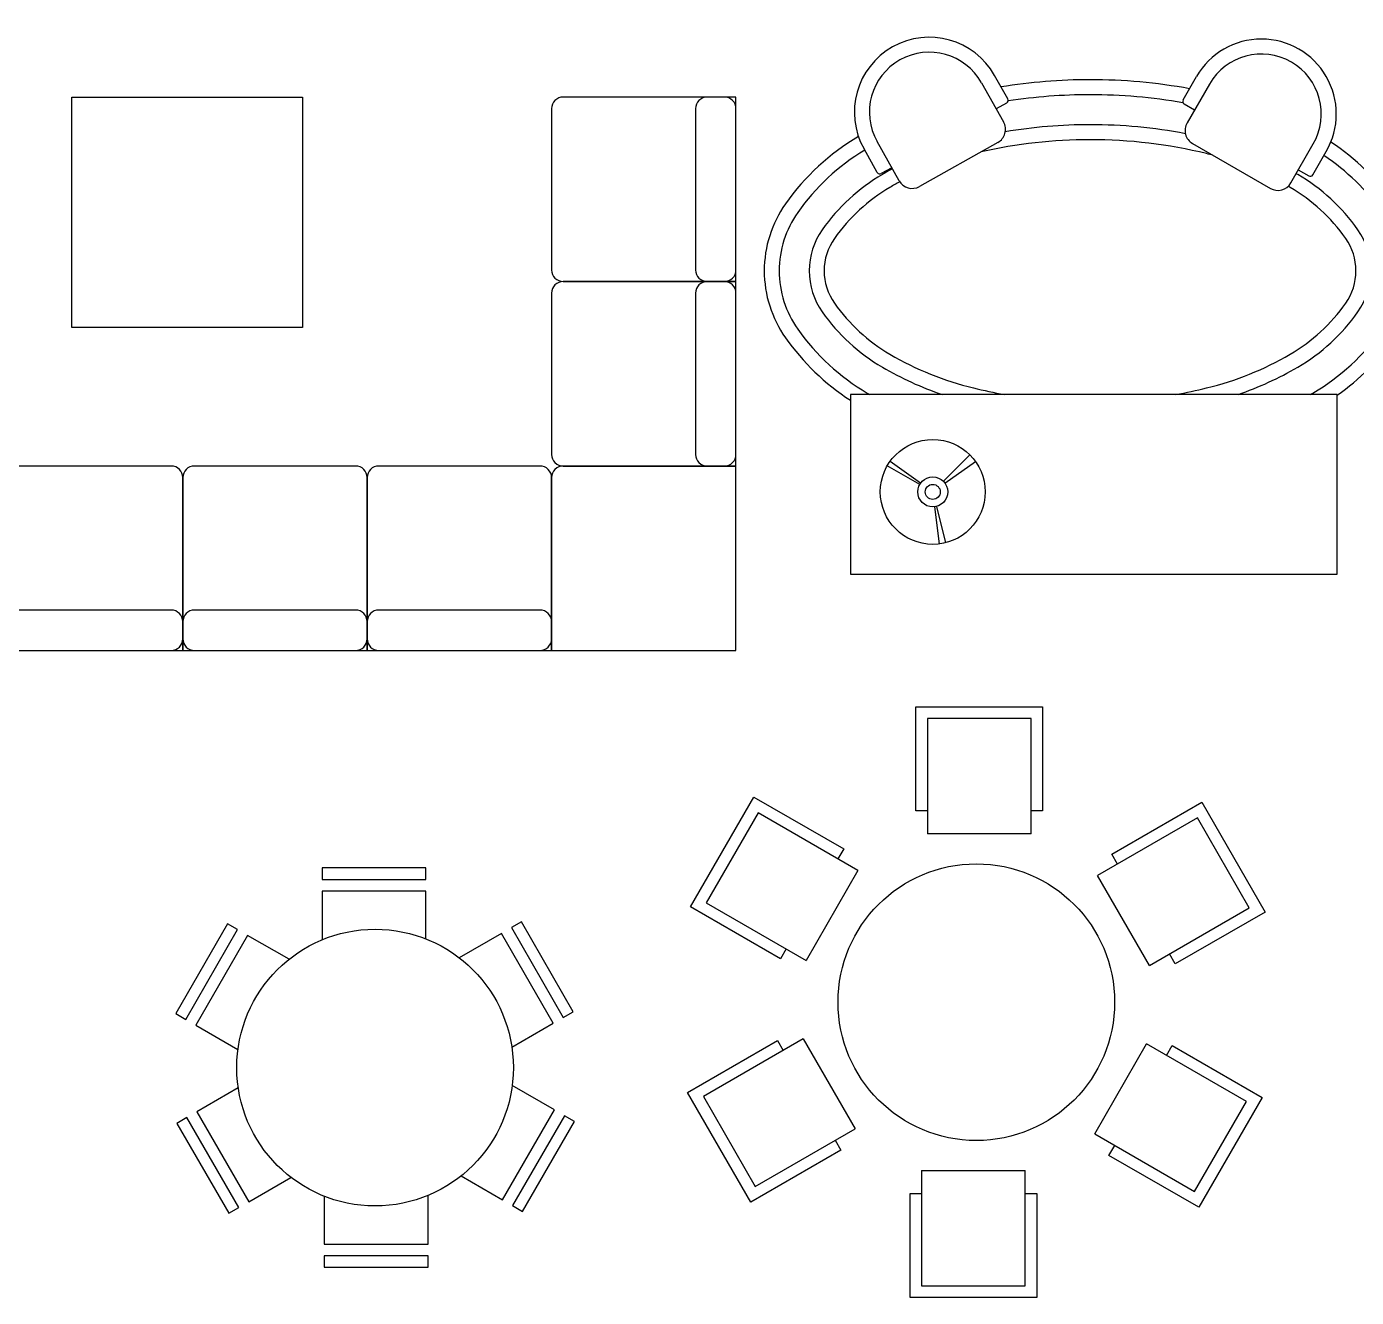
# Model space of a CAD drawing. Header units: millimetres. Extents: x 203.7 to 271.7, y 165.9 to 194.2.
# Drawn here: x 238.61 to 244.38, y 179.6 to 185.11 of the extents above; entities that cross this region are included whole.
import ezdxf

# ---------------------------------------------------------------- set-up
doc = ezdxf.new("R2010")
doc.units = ezdxf.units.MM
doc.layers.add('MUEBLE', color=8, linetype='Continuous')

# ---------------------------------------------------------------- blocks, each defined once
blk = doc.blocks.new('SALA-12')
at = {"layer": 'MUEBLE'}
for p, q in [((1.3427, 0.7353), (1.4211, 0.7795)), ((1.315, 0.6623), (1.4457, 0.7359)), ((1.3585, 0.6869), (1.3389, 0.7217)), ((0.3019, 0.5934), (0.3639, 0.7019)), ((0.3062, 0.5907), (0.3788, 0.6924)), ((1.4431, 0.3328), (1.2959, 0.5942)), ((0.2275, 0.5438), (0.1035, 0.5283)), ((0.2286, 0.5379), (0.1073, 0.5076)), ((0.3062, 0.5093), (0.3788, 0.4076)), ((0.3125, 0.5146), (0.4009, 0.4263)), ((1.6419, 0.3874), (1.5112, 0.3138)), ((1.5744, 0.3034), (1.5548, 0.3383)), ((1.588, 0.2996), (1.6664, 0.3438)), ((1.6378, -0.3736), (1.5079, -0.2986)), ((1.5712, -0.289), (1.5512, -0.3236)), ((1.5848, -0.2853), (1.6628, -0.3303)), ((1.4396, -0.3169), (1.2896, -0.5767)), ((1.3079, -0.645), (1.4378, -0.72)), ((1.3512, -0.67), (1.3312, -0.7047)), ((1.3348, -0.7183), (1.4128, -0.7633))]:
    blk.add_line(p, q, dxfattribs=at)
for points in [[(1.4629, 0.7982, 0.105209), (1.238, 1.0415, 0.155009), (1.0146, 1.1125, 0.155009), (0.7912, 1.0415, 0.095196), (0.583, 0.825, 0.073133)], [(1.4172, 0.7772, 0.103389), (1.2092, 1.0007, 0.155009), (1.0146, 1.0625, 0.155009), (0.8201, 1.0007, 0.106763), (0.607, 0.7687, 0.002042), (0.6021, 0.7603, 0.059622)], [(1.3548, 0.6847, 0.008839), (1.336, 0.7181, 0.106763), (1.1515, 0.919, 0.155009), (1.0146, 0.9625, 0.155009), (0.8778, 0.919, 0.106763), (0.6932, 0.7181, 0.050696), (0.6021, 0.5189, 0.059622)], [(1.3113, 0.66, 0.0091), (1.2929, 0.6928, 0.106763), (1.1226, 0.8782, 0.155009), (1.0146, 0.9125, 0.155009), (0.9066, 0.8782, 0.106763), (0.7364, 0.6928, 0.073133), (0.6237, 0.4141, 0.015964), (0.6021, 0.311, 0.059622)], [(1.4002, -0.385, 0.005228), (1.4056, -0.3641, 0.059622), (1.4521, 0.025, 0.055709), (1.4114, 0.389, 0.073133)], [(1.6221, -0.3069, 0.045145), (1.6521, 0.025, 0.040381), (1.6281, 0.3222, 0.073133)], [(1.4721, -0.2931, 0.047122), (1.5021, 0.025, 0.041867), (1.4784, 0.308, 0.073133)], [(1.5752, -0.2851, 0.043342), (1.6021, 0.025, 0.038178), (1.5812, 0.2985, 0.073133)], [(0.6021, -0.261, 0.015964), (0.6237, -0.3641, 0.073133), (0.7364, -0.6428, 0.106763), (0.9066, -0.8282, 0.155009), (1.0146, -0.8625, 0.155009), (1.1226, -0.8282, 0.106763), (1.2929, -0.6428, 0.001841), (1.2967, -0.6363, 0.059622)], [(0.6021, -0.4689, 0.050696), (0.6932, -0.6681, 0.106763), (0.8778, -0.869, 0.155009), (1.0146, -0.9125, 0.155009), (1.1515, -0.869, 0.106763), (1.336, -0.6681, 0.001366), (1.339, -0.663, 0.059622)], [(0.6021, -0.7103, 0.002042), (0.607, -0.7187, 0.106763), (0.8201, -0.9507, 0.155009), (1.0146, -1.0125, 0.155009), (1.2092, -0.9507, 0.092058), (1.3992, -0.7555, 0.00139)], [(0.5999, -0.8, 0.085637), (0.7912, -0.9915, 0.155009), (1.0146, -1.0625, 0.155009), (1.238, -0.9915, 0.093849), (1.4439, -0.7786, 0.00206)]]:
    blk.add_lwpolyline(points, format="xyb", dxfattribs=at)
blk.add_lwpolyline([(0.0021, 0.825), (0.0021, -0.8), (0.6021, -0.8), (0.6021, 0.825)], close=True, dxfattribs=at)
for radius in [0.175, 0.05, 0.025]:
    blk.add_circle((0.2771, 0.55), radius, dxfattribs=at)
for centre, radius, start, end in [((1.5438, 0.5616), 0.25, 299.3772, 119.3772), ((1.5438, 0.5616), 0.2, 299.3773, 119.3772), ((1.3476, 0.7266), 0.01, 119.3772, 209.3772), ((1.3395, 0.6188), 0.05, 119.3772, 209.3772), ((1.4867, 0.3573), 0.05, 209.3772, 299.3772), ((1.5831, 0.3083), 0.01, 209.3772, 299.3772), ((1.4829, -0.3419), 0.05, 60, 150), ((1.5798, -0.294), 0.01, 60, 150), ((1.5378, -0.5468), 0.25, 240, 60), ((1.5378, -0.5468), 0.2, 240.0001, 59.9999), ((1.3329, -0.6017), 0.05, 150, 240), ((1.3398, -0.7097), 0.01, 150, 240)]:
    blk.add_arc(centre, radius, start, end, dxfattribs=at)
blk = doc.blocks.new('ME-7')
at = {"layer": 'MUEBLE'}
for p, q in [((-0.3618, 1.1436), (-0.3618, 1.5936)), ((-0.3618, 1.5936), (0.1882, 1.5936)), ((0.1882, 1.5936), (0.1882, 1.1436)), ((-0.3118, 1.5436), (-0.3118, 1.0436)), ((0.1382, 1.5436), (-0.3118, 1.5436)), ((0.1382, 1.0436), (0.1382, 1.5436)), ((-1.3395, 0.7262), (-1.0645, 1.2026)), ((-1.0645, 1.2026), (-0.6748, 0.9776)), ((0.4884, 0.9555), (0.8781, 1.1805)), ((0.8781, 1.1805), (1.1531, 0.7042)), ((-1.0462, 1.1343), (-1.2712, 0.7445)), ((-0.6132, 0.8843), (-1.0462, 1.1343)), ((-0.3118, 1.1436), (-0.3618, 1.1436)), ((0.1882, 1.1436), (0.1382, 1.1436)), ((0.8598, 1.1122), (0.4268, 0.8622)), ((1.0848, 0.7225), (0.8598, 1.1122)), ((0.1382, 1.0436), (-0.3118, 1.0436)), ((-0.6748, 0.9776), (-0.6998, 0.9343)), ((0.5134, 0.9122), (0.4884, 0.9555)), ((-0.6132, 0.8843), (-0.8382, 0.4945)), ((0.6518, 0.4725), (0.4268, 0.8622)), ((-0.9498, 0.5012), (-1.3395, 0.7262)), ((-1.2712, 0.7445), (-0.8382, 0.4945)), ((0.6518, 0.4725), (1.0848, 0.7225)), ((1.1531, 0.7042), (0.7634, 0.4792)), ((-0.9248, 0.5445), (-0.9498, 0.5012)), ((0.7634, 0.4792), (0.7384, 0.5225)), ((-1.3523, -0.0778), (-0.9625, 0.1472)), ((-0.8509, 0.1539), (-1.284, -0.0961)), ((-0.9625, 0.1472), (-0.9375, 0.1039)), ((-0.8509, 0.1539), (-0.6259, -0.2358)), ((0.4141, -0.2579), (0.6391, 0.1319)), ((1.0721, -0.1181), (0.6391, 0.1319)), ((0.7257, 0.0819), (0.7507, 0.1252)), ((0.7507, 0.1252), (1.1404, -0.0998)), ((-1.0773, -0.5541), (-1.3523, -0.0778)), ((-1.284, -0.0961), (-1.059, -0.4858)), ((1.1404, -0.0998), (0.8654, -0.5762)), ((0.8471, -0.5079), (1.0721, -0.1181)), ((-1.059, -0.4858), (-0.6259, -0.2358)), ((-0.7125, -0.2858), (-0.6875, -0.3291)), ((0.4141, -0.2579), (0.8471, -0.5079)), ((-0.6875, -0.3291), (-1.0773, -0.5541)), ((0.4757, -0.3512), (0.5007, -0.3079)), ((0.8654, -0.5762), (0.4757, -0.3512)), ((-0.3373, -0.4172), (-0.3373, -0.9172)), ((-0.3373, -0.4172), (0.1127, -0.4172)), ((0.1127, -0.9172), (0.1127, -0.4172)), ((-0.3873, -0.9672), (-0.3873, -0.5172)), ((-0.3873, -0.5172), (-0.3373, -0.5172)), ((0.1127, -0.5172), (0.1627, -0.5172)), ((0.1627, -0.5172), (0.1627, -0.9672)), ((-0.3373, -0.9172), (0.1127, -0.9172)), ((0.1627, -0.9672), (-0.3873, -0.9672))]:
    blk.add_line(p, q, dxfattribs=at)
blk.add_circle((-0.0996, 0.3132), 0.6, dxfattribs=at)
blk = doc.blocks.new('ME-6')
at = {"layer": 'MUEBLE'}
for p, q in [((-0.2609, 0.8836), (-0.2609, 0.8336)), ((0.1891, 0.8836), (-0.2609, 0.8836)), ((0.1891, 0.8336), (0.1891, 0.8836)), ((-0.2609, 0.8336), (0.1891, 0.8336)), ((0.1891, 0.7836), (-0.2609, 0.7836)), ((-0.2609, 0.7836), (-0.2609, 0.5722)), ((0.1891, 0.576), (0.1891, 0.7836)), ((-0.6708, 0.6415), (-0.8958, 0.2518)), ((-0.6275, 0.6165), (-0.6708, 0.6415)), ((0.6037, 0.6498), (0.5604, 0.6248)), ((0.8287, 0.2601), (0.6037, 0.6498)), ((-0.8525, 0.2268), (-0.6275, 0.6165)), ((-0.5842, 0.5915), (-0.8092, 0.2018)), ((-0.4044, 0.4877), (-0.5842, 0.5915)), ((0.5171, 0.5998), (0.334, 0.494)), ((0.7421, 0.2101), (0.5171, 0.5998)), ((0.5604, 0.6248), (0.7854, 0.2351)), ((-0.8958, 0.2518), (-0.8525, 0.2268)), ((0.7854, 0.2351), (0.8287, 0.2601)), ((-0.8092, 0.2018), (-0.626, 0.0961)), ((0.5623, 0.1063), (0.7421, 0.2101)), ((-0.6246, -0.0704), (-0.8044, -0.1742)), ((0.7469, -0.1659), (0.5637, -0.0602)), ((0.5219, -0.5557), (0.7469, -0.1659)), ((-0.8477, -0.1992), (-0.891, -0.2242)), ((-0.891, -0.2242), (-0.666, -0.6139)), ((-0.6227, -0.5889), (-0.8477, -0.1992)), ((-0.8044, -0.1742), (-0.5794, -0.5639)), ((0.7902, -0.1909), (0.5652, -0.5807)), ((0.6085, -0.6057), (0.8335, -0.2159)), ((0.8335, -0.2159), (0.7902, -0.1909)), ((-0.5794, -0.5639), (-0.3963, -0.4582)), ((0.3421, -0.4519), (0.5219, -0.5557)), ((-0.2514, -0.5402), (-0.2514, -0.7478)), ((0.1986, -0.7478), (0.1986, -0.5363)), ((-0.666, -0.6139), (-0.6227, -0.5889)), ((0.5652, -0.5807), (0.6085, -0.6057)), ((-0.2514, -0.7478), (0.1986, -0.7478)), ((0.1986, -0.7978), (-0.2514, -0.7978)), ((-0.2514, -0.7978), (-0.2514, -0.8478)), ((0.1986, -0.8478), (0.1986, -0.7978)), ((-0.2514, -0.8478), (0.1986, -0.8478))]:
    blk.add_line(p, q, dxfattribs=at)
blk.add_circle((-0.0311, 0.0179), 0.6, dxfattribs=at)
blk = doc.blocks.new('SALA-09')
at = {"layer": 'MUEBLE'}
for points in [[(0, 1.9996), (0.8, 1.9996), (0.8, 1.25, -0.414214), (0.75, 1.2), (0, 1.2)], [(0, 1.2), (0, 0.4), (0.75, 0.4, 0.414214), (0.8, 0.45), (0.8, 1.15, 0.414214), (0.75, 1.2)], [(0, 1.15), (0, 0.45, 0.414214), (0.05, 0.4), (0.125, 0.4, 0.414214), (0.175, 0.45), (0.175, 1.15, 0.414214), (0.125, 1.2), (0.05, 1.2, 0.414214)], [(0, 0.35), (0, -0.35, 0.414214), (0.05, -0.4), (0.125, -0.4, 0.414214), (0.175, -0.35), (0.175, 0.35, 0.414214), (0.125, 0.4), (0.05, 0.4, 0.414214)], [(0, 0.4), (0, -0.4), (0.75, -0.4, 0.414214), (0.8, -0.35), (0.8, 0.35, 0.414214), (0.75, 0.4)], [(0, -0.45), (0, -1.15, 0.414214), (0.05, -1.2), (0.125, -1.2, 0.414214), (0.175, -1.15), (0.175, -0.45, 0.414214), (0.125, -0.4), (0.05, -0.4, 0.414214)], [(0, -0.4), (0, -1.2), (0.75, -1.2, 0.414214), (0.8, -1.15), (0.8, -0.45, 0.414214), (0.75, -0.4)], [(0, -2), (0.8, -2), (0.8, -1.25, 0.414214), (0.75, -1.2), (0, -1.2)], [(0.8, -2), (1.6, -2), (1.6, -1.25, 0.414214), (1.55, -1.2), (0.85, -1.2, 0.414214), (0.8, -1.25)], [(1.6, -2), (2.4, -2), (2.4, -1.25, 0.414214), (2.35, -1.2), (1.65, -1.2, 0.414214), (1.6, -1.25)], [(0.85, -2), (1.55, -2, 0.414214), (1.6, -1.95), (1.6, -1.875, 0.414214), (1.55, -1.825), (0.85, -1.825, 0.414214), (0.8, -1.875), (0.8, -1.95, 0.414214)], [(1.65, -2), (2.35, -2, 0.414214), (2.4, -1.95), (2.4, -1.875, 0.414214), (2.35, -1.825), (1.65, -1.825, 0.414214), (1.6, -1.875), (1.6, -1.95, 0.414214)]]:
    blk.add_lwpolyline(points, format="xyb", close=True, dxfattribs=at)
blk.add_lwpolyline([(2.4002, -0.1192), (1.4002, -0.1192), (1.4002, 0.8808), (2.4002, 0.8808)], close=True, dxfattribs=at)
blk = doc.blocks.new('SA-9')
at = {"layer": 'MUEBLE', "rotation": 90}
blk.add_blockref('SALA-09', (-0.4788, -1.0943), dxfattribs=at)

msp = doc.modelspace()

# ---------------------------------------------------------------- block references
at = {"xscale": 1.300000000000011, "yscale": 1.300000000000011, "zscale": 1.300000000000011, "rotation": 90}
msp.add_blockref('SALA-12', (243.2576, 182.734), dxfattribs=at)
for name, p in [('SA-9', (240.1675, 183.5008)), ('ME-7', (242.8312, 180.5679)), ('ME-6', (240.1541, 180.5795))]:
    msp.add_blockref(name, p)

doc.saveas('drawing.dxf')
